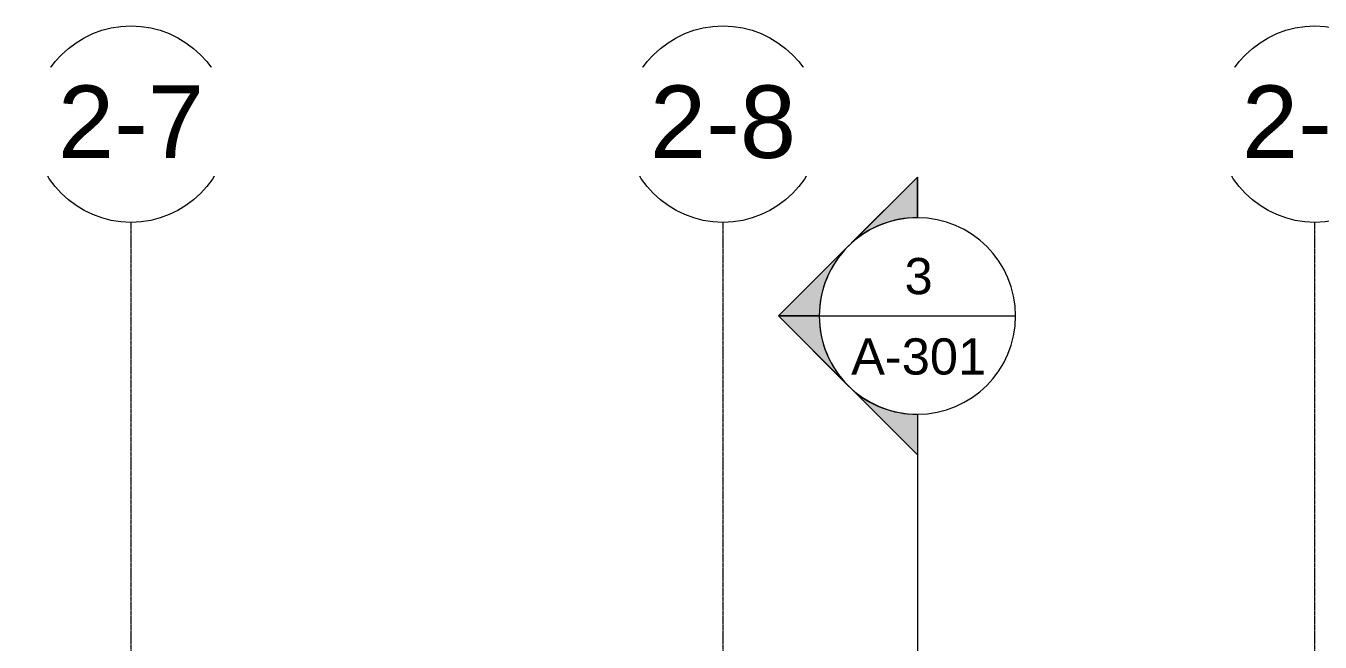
# Model space of a CAD drawing. Header units: inches. Extents: x -55396 to -733, y -290 to 853.
# Drawn here: x -12477 to -11844, y 369 to 670 of the extents above; entities that cross this region are included whole.
import ezdxf

# ---------------------------------------------------------------- set-up
doc = ezdxf.new("R2010")
doc.units = ezdxf.units.IN
doc.header["$MEASUREMENT"] = 0
doc.linetypes.add('Grid Line 1_2_', pattern=[0.875, 0.5, -0.125, 0.125, -0.125])
for name, color, linetype, lineweight in [('G-ANNO-SYMB', 111, 'Continuous', 9), ('S-GRID', 1, 'Continuous', 9), ('S-GRID-IDEN', 1, 'Continuous', 9)]:
    doc.layers.add(name, color=color, linetype=linetype, lineweight=lineweight)
doc.styles.add('Arial', font='arial.ttf', dxfattribs={"height": 35.407186})
doc.styles.add('Arial_1', font='arial.ttf', dxfattribs={"height": 17.703593})

# ---------------------------------------------------------------- blocks, each defined once
blk = doc.blocks.new('Grid - Grid Head - Circle-14747-Section 6')
at = {"layer": 'S-GRID-IDEN'}
blk.add_circle((-23085.89, 621.76), 48, dxfattribs=at)
blk = doc.blocks.new('Section - Section Head - Filled-1526-Section 6')
at = {"layer": 'G-ANNO-SYMB'}
h = blk.add_hatch(color=256, dxfattribs=at)
edge = h.paths.add_edge_path(flags=0)
edge.add_arc((-24148.84, 528), 48.06, 90, 132.0784, ccw=False)
edge.add_line((-24148.84, 576.06), (-24148.84, 595.88))
edge.add_line((-24148.84, 595.88), (-24181.04, 563.67))
h = blk.add_hatch(color=256, dxfattribs=at)
edge = h.paths.add_edge_path(flags=0)
edge.add_line((-24182.78, 561.94), (-24216.72, 528))
edge.add_line((-24216.72, 528), (-24196.84, 528))
edge.add_arc((-24148.84, 528), 48, 135, 180, ccw=False)
h = blk.add_hatch(color=256, dxfattribs=at)
edge = h.paths.add_edge_path(flags=0)
edge.add_arc((-24148.84, 528), 48, 180, 225, ccw=False)
edge.add_line((-24196.84, 528), (-24216.72, 528))
edge.add_line((-24216.72, 528), (-24182.78, 494.06))
h = blk.add_hatch(color=256, dxfattribs=at)
edge = h.paths.add_edge_path(flags=0)
edge.add_line((-24181.04, 492.33), (-24148.84, 460.12))
edge.add_line((-24148.84, 460.12), (-24148.84, 479.94))
edge.add_arc((-24148.84, 528), 48.06, 227.9216, 270, ccw=False)
for p, q in [((-24216.72, 528), (-24148.84, 595.88)), ((-24181.04, 563.67), (-24148.84, 595.88)), ((-24148.84, 576), (-24148.84, 595.88)), ((-24148.84, 595.88), (-24148.84, 576.06)), ((-24216.72, 528), (-24182.78, 561.94)), ((-24216.72, 528), (-24148.84, 460.12)), ((-24196.84, 528), (-24216.72, 528)), ((-24182.78, 494.06), (-24216.72, 528)), ((-24216.72, 528), (-24196.84, 528)), ((-24148.84, 460.12), (-24181.04, 492.33)), ((-24148.84, 480), (-24148.84, 460.12)), ((-24148.84, 479.94), (-24148.84, 460.12))]:
    blk.add_line(p, q, dxfattribs=at)
for radius, start, end in [(48, 90, 270), (48.06, 90, 132.0784), (48, 270, 90), (48, 135, 180), (48, 180, 225), (48.06, 227.9216, 270)]:
    blk.add_arc((-24148.84, 528), radius, start, end, dxfattribs=at)

msp = doc.modelspace()

# ---------------------------------------------------------------- linework, layer by layer
at = {"layer": 'G-ANNO-SYMB'}
for p, q in [((-12089.44, 528), (-11993.44, 528)), ((-12041.44, 480), (-12041.44, -26.7))]:
    msp.add_line(p, q, dxfattribs=at)
at = {"layer": 'S-GRID', "linetype": 'Grid Line 1_2_'}
for p, q in [((-12426, -132), (-12426, 573.76)), ((-12426, -132), (-12426, 573.76)), ((-12136.5, -132), (-12136.5, 573.76)), ((-12136.5, -132), (-12136.5, 573.76)), ((-11847, -132), (-11847, 573.76)), ((-11847, -132), (-11847, 573.76))]:
    msp.add_line(p, q, dxfattribs=at)

# ---------------------------------------------------------------- block references
at = {"layer": 'S-GRID-IDEN'}
for p in [(10659.89, 0), (10949.39, 0), (11238.89, 0)]:
    msp.add_blockref('Grid - Grid Head - Circle-14747-Section 6', p, dxfattribs=at)

# ---------------------------------------------------------------- texts
at = {"layer": 'G-ANNO-SYMB', "attachment_point": 2, "line_spacing_factor": 0.938532, "style": 'Arial_1'}
for s, insert, char_height, width in [('3', (-12040.83, 556.34), 17.7, 16.416), ('A-301', (-12040.83, 517.07), 17.704, 78.624)]:
    msp.add_mtext(s, dxfattribs=dict(at, insert=insert, char_height=char_height, width=width))

# ---------------------------------------------------------------- next in the draw order: texts
at = {"layer": 'S-GRID-IDEN', "char_height": 35.407, "width": 85.104, "attachment_point": 2, "line_spacing_factor": 0.938532, "style": 'Arial', "bg_fill": 3, "box_fill_scale": 1.25, "bg_fill_color": 0, "bg_fill_transparency": 0}
for s, insert in [('1-7', (-12426.01, 640.64)), ('1-8', (-12136.51, 640.64)), ('1-9', (-11847.01, 640.64))]:
    msp.add_mtext(s, dxfattribs=dict(at, insert=insert))

# ---------------------------------------------------------------- next in the draw order: block references
at = {"layer": 'G-ANNO-SYMB'}
msp.add_blockref('Section - Section Head - Filled-1526-Section 6', (12107.39, 0), dxfattribs=at)
at = {"layer": 'S-GRID-IDEN'}
for p in [(10659.89, 0), (10949.39, 0), (11238.89, 0)]:
    msp.add_blockref('Grid - Grid Head - Circle-14747-Section 6', p, dxfattribs=at)

# ---------------------------------------------------------------- next in the draw order: texts
at = {"layer": 'S-GRID-IDEN', "char_height": 35.407, "width": 85.104, "attachment_point": 2, "line_spacing_factor": 0.938532, "style": 'Arial', "bg_fill": 3, "box_fill_scale": 1.25, "bg_fill_color": 0, "bg_fill_transparency": 0}
for s, insert in [('2-7', (-12426.01, 640.64)), ('2-8', (-12136.51, 640.64)), ('2-9', (-11847.01, 640.64))]:
    msp.add_mtext(s, dxfattribs=dict(at, insert=insert))

doc.saveas('drawing.dxf')
